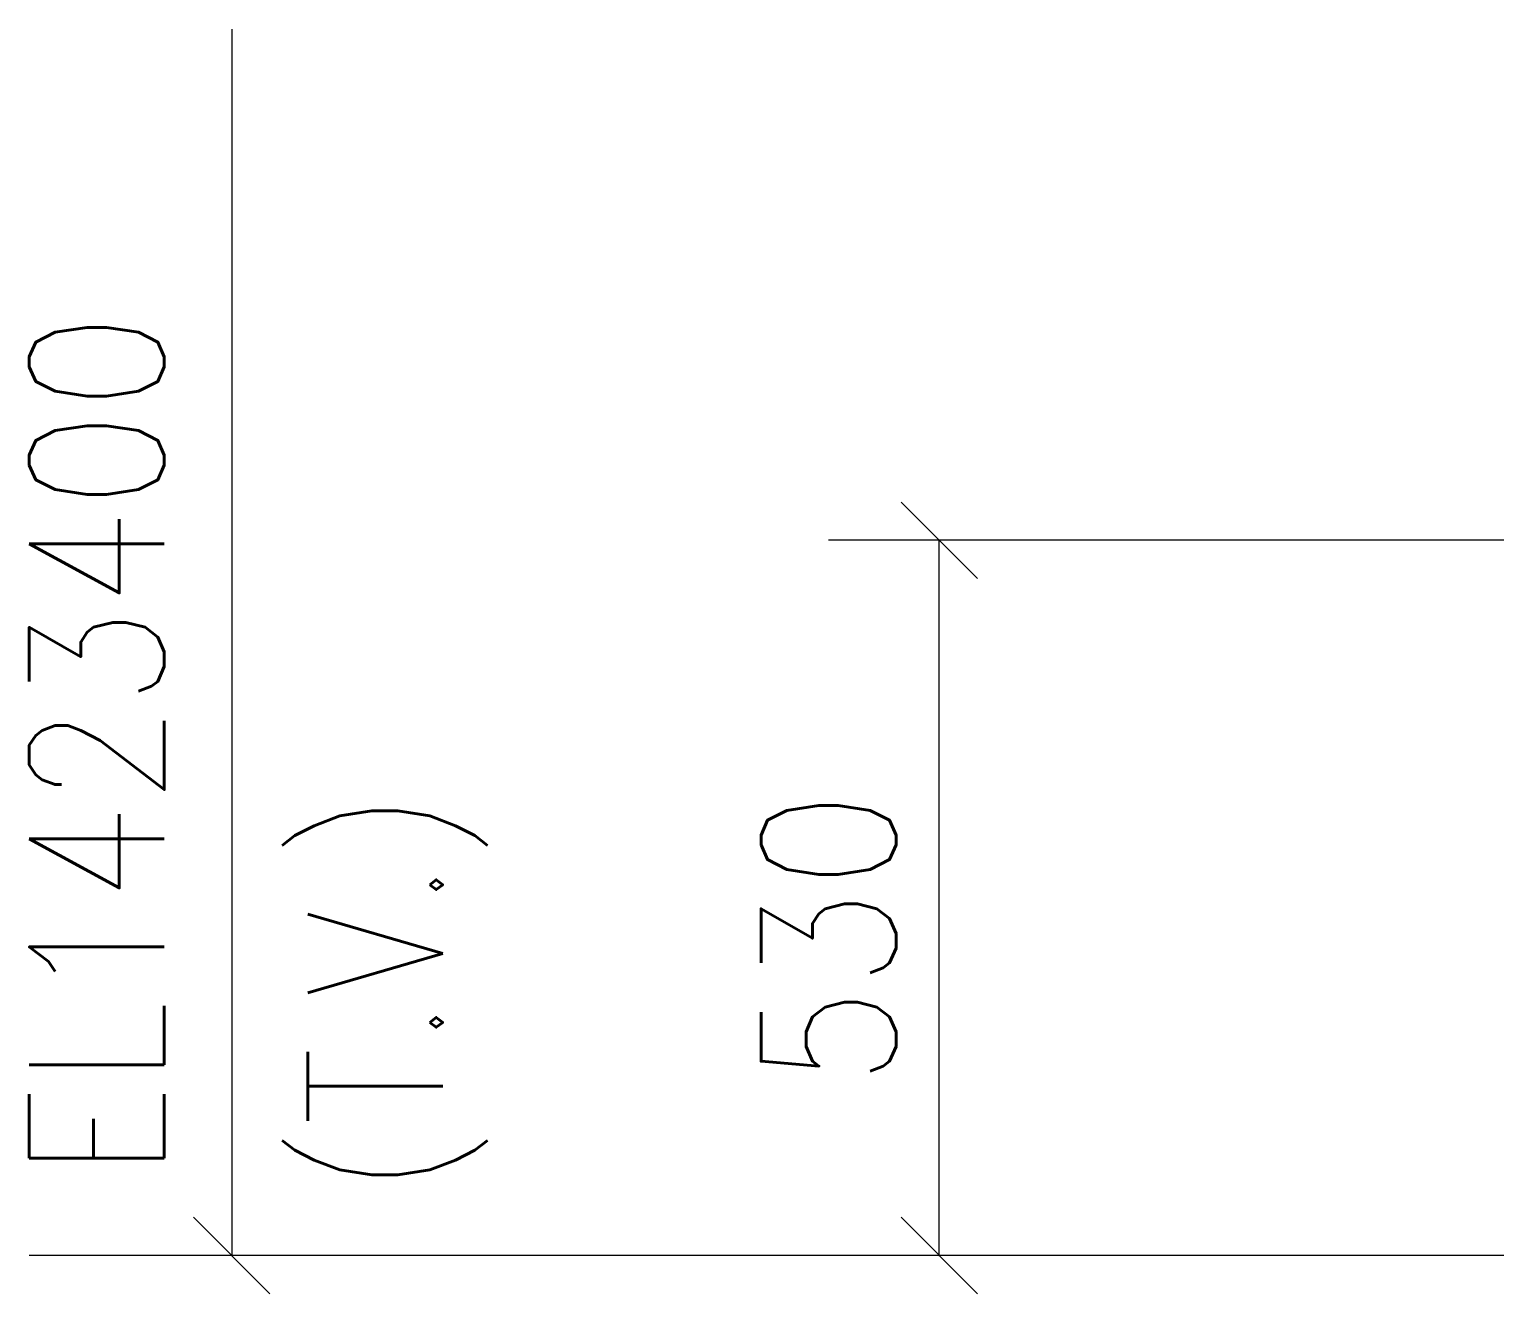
# Model space of a CAD drawing. Header units: millimetres. Extents: x 2 to 845, y 5 to 599.
# Drawn here: x 47.81 to 74.96, y 475.36 to 498.78 of the extents above; entities that cross this region are included whole.
import ezdxf

# ---------------------------------------------------------------- set-up
doc = ezdxf.new("R2010")
doc.units = ezdxf.units.MM
doc.linetypes.add('XKITLINE00', pattern=[0])
doc.layers.add('Cota', color=4, linetype='Continuous', lineweight=0)
doc.layers.add('Texto', color=7, linetype='Continuous', lineweight=0)
doc.styles.add('ROMANS', font='ROMANS__.TTF')
doc.styles.add('SIMPLEX', font='SIMPLEX_.TTF')

# ---------------------------------------------------------------- blocks, each defined once
blk = doc.blocks.new('*A1492')
at = {"layer": 'Texto', "color": 3, "style": 'ROMANS', "width": 0.85}
blk.add_text('(T.V.)', height=2.5, rotation=90.0002, dxfattribs=at).set_placement((55.472, 477.195))
blk = doc.blocks.new('*A1500')
at = {"layer": 'Cota', "color": 7, "linetype": 'XKITLINE00', "lineweight": 0}
for p, q in [((63.963, 490.022), (65.378, 488.607)), ((135.426, 489.314), (62.62, 489.314)), ((64.67, 476.064), (64.67, 489.314)), ((63.963, 476.772), (65.378, 475.357)), ((92.356, 476.064), (62.62, 476.064))]:
    blk.add_line(p, q, dxfattribs=at)
at = {"layer": 'Cota', "color": 3}
for p in [(64.67, 489.314), (64.67, 476.064)]:
    blk.add_point(p, dxfattribs=at)
at = {"layer": 'Cota', "color": 3, "style": 'SIMPLEX', "width": 0.85}
blk.add_text('530', height=2.5, rotation=90.0002, dxfattribs=at).set_placement((63.87, 479.209))
blk = doc.blocks.new('*A1501')
at = {"layer": 'Cota', "color": 7, "linetype": 'XKITLINE00', "lineweight": 0}
for p, q in [((51.565, 498.778), (51.565, 476.064)), ((52.272, 475.357), (50.858, 476.772)), ((92.356, 476.064), (47.815, 476.064))]:
    blk.add_line(p, q, dxfattribs=at)
at = {"layer": 'Cota', "color": 7}
blk.add_point((51.565, 476.064), dxfattribs=at)
at = {"layer": 'Cota', "color": 3, "style": 'SIMPLEX', "width": 0.85}
blk.add_text('EL1423400', height=2.5, rotation=90.0002, dxfattribs=at).set_placement((50.315, 477.502))

msp = doc.modelspace()

# ---------------------------------------------------------------- block references
at = {"lineweight": 0}
for name in ['*A1501', '*A1500', '*A1492']:
    msp.add_blockref(name, (0, 0), dxfattribs=at)

doc.saveas('drawing.dxf')
